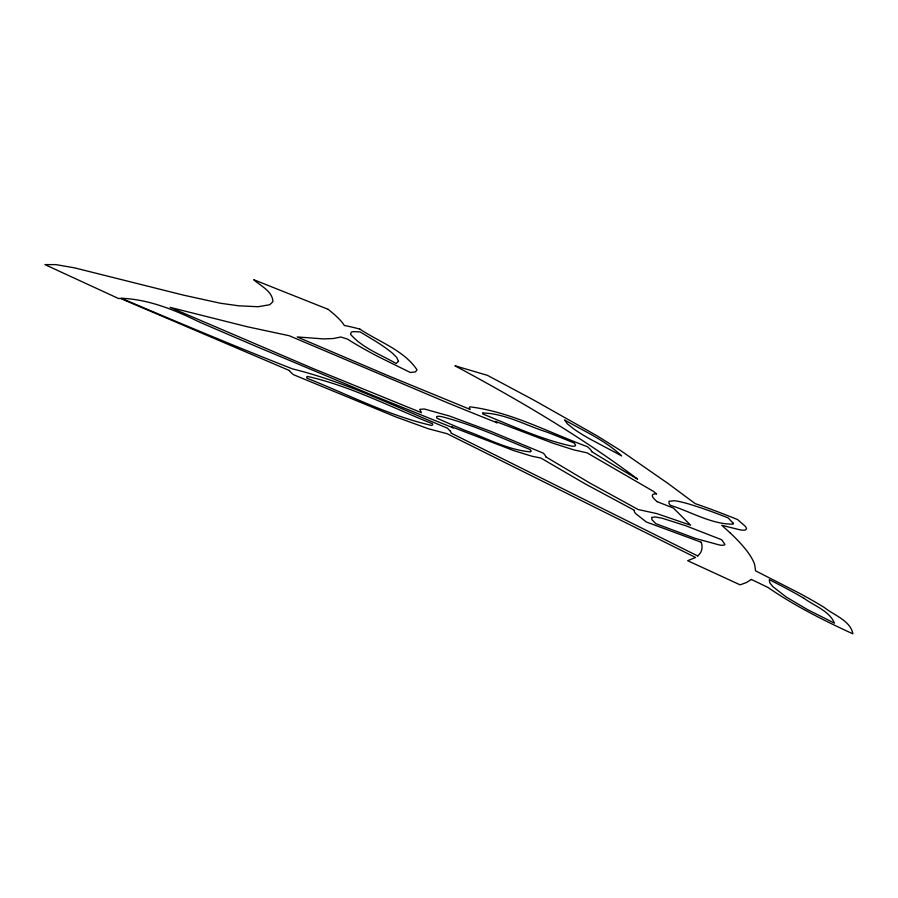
<?xml version="1.0" encoding="UTF-8"?>
<svg xmlns="http://www.w3.org/2000/svg" width="898" height="898" viewBox="0 0 898 898"><rect width="100%" height="100%" fill="white"/><g stroke="black" fill="none" stroke-linecap="round" stroke-linejoin="round"><path stroke-width="1.35" d="M751.278 579.446L746.519 582.51L740.12 584.856L687.688 560.7L695.557 557.478L447.103 433.712L428.346 428.75L395.49 416.795L293.635 374.758A78.912 8.116 24 0 1 289.381 370.515M701.203 542.235L646.336 521.996L635.896 513.802A100.194 10.305 24 0 1 634.504 510.367L585.35 483.977L540.899 458.047L532.076 456.251L514.06 450.717L451.851 426.887L453.299 427.919L372.648 395.311L258.444 347.369A1343.778 138.135 24 0 1 199.109 321.911C174.672 309.945 148.776 299.326 121.252 298.259C178.141 322.371 235.063 346.437 292.625 368.921C346.325 382.099 396.388 407.187 447.361 428.133L450.336 431.152M328.006 309.271L253.719 279.716C260.566 285.89 272.644 291.255 272.902 301.683L269.703 304.725L258.085 306.734L238.576 305.791L220.459 303.255L183.349 295.105L74.601 267.862L56.024 264.629L44.9 264.596L118.693 298.596L120.197 298.327L289.437 370.537M657.291 501.735L673.444 508.066L690.607 525.207L656.842 513.611L638.152 509.525L590.177 483.236L545.715 456.779M697.701 555.952L450.953 433.027A82.414 8.475 24 0 0 450.325 431.152M359.862 329.095C378.911 341.846 404.066 350.31 417.042 369.886L415.336 371.94L410.263 372.468L378.574 356.82A111.936 11.506 24 0 1 347.504 339.096L340.769 336.997L333.54 338.501L323.695 338.928L297.193 336.941L387.442 375.42L470.148 409.409L469.284 407.804L469.845 406.828C510.782 411.812 548.745 432.477 587.247 446.62A90.417 9.294 24 0 1 591.659 451.593M804.058 598.36C814.25 605.847 829.393 610.876 834.489 623.167L807.661 609.697L786.367 597.103L772.841 586.652L769.687 582.634L769.283 579.625L784.74 587.618A127.718 13.133 24 0 1 804.058 598.36M656.46 493.81L653.329 491.307L587.056 452.839L573.833 449.887L553.258 443.298L495.337 421.342L497.268 422.868A681.93 70.1 24 0 1 447.9 402.955L289.235 335.729L247.444 326.793L170.137 307.385L312.998 368.506L421.465 412.687L419.725 409.365L424.305 408.994L449.471 416.021L491.071 431.478L543.223 453.12A102.507 10.54 24 0 1 545.76 456.801M730.108 532.851L721.768 525.296L740.547 529.966A92.651 9.519 24 0 0 745.654 529.854L746.564 528.619L745.508 526.475L737.617 519.572A131.759 13.549 24 0 0 695.187 503.621L668.348 483.708L620.002 450.145L596.99 435.788L533.636 400.014L487.513 375.375L454.949 365.778C518.079 399.733 580.243 435.99 637.614 479.128A654.182 67.249 24 0 1 591.591 451.559M701.304 542.28A974.599 100.183 24 0 1 697.611 555.918M657.156 501.69A117.425 12.067 24 0 1 656.561 493.855M730.13 532.862A970.772 99.79 24 0 1 754.69 564.763L755.566 570.847L799.658 593.354A150.718 15.491 24 0 1 824.241 607.441C833.726 615.175 850.619 620.585 852.864 633.842C823.601 620.372 794.64 605.813 768.082 587.528A130.715 13.436 24 0 0 751.3 579.446M328.118 309.316A344.046 35.37 24 0 1 344.338 325.525A168.611 17.331 24 0 1 359.907 329.128M733.217 523.186L733.138 524.14C711.519 524.432 690.82 511.647 670.323 505.293L669.044 503.554L668.976 501.309L674.499 500.725A95.255 9.788 24 0 1 690.596 504.519L701.664 508.077A98.353 10.114 24 0 1 728.132 517.91L733.217 523.186M482.877 413.013L482.787 413.978C511.983 425.753 540.888 439.391 571.768 446.126A65.33 6.713 24 0 0 575.405 444.69L574.215 443.073A154.939 15.928 24 0 0 547.151 432.174C526.116 425.562 505.058 413.428 482.877 413.013M398.488 361.322L396.108 363.488C380.64 354.564 362.422 348.009 350.523 334.269L351.298 332.125L353.15 331.62L360.087 331.901L375.936 341.453A160.574 16.501 24 0 1 393.055 353.756L396.635 357.37L398.488 361.322M651.768 517.461L651.948 519.684L655.821 523.669L695.422 538.441L719.725 545.064A80.674 8.295 24 0 0 724.899 544.401L721.723 539.777L685.601 525.678L661.983 518.18L655.147 516.967L651.768 517.461M530.942 451.021L530.437 451.862C507.617 449.909 486.525 438.033 465.13 430.411A114.461 11.764 24 0 1 436.866 418.131L436.54 417.031A57.483 5.904 24 0 1 441.737 416.672C472.258 424.485 501.062 437.775 530.179 449.572L530.942 451.021M307.711 376.464L306.633 376.992L307.004 378.215C348.143 394.503 388.228 415.538 431.5 425.416L432.679 424.911L432.387 423.688C391.202 407.366 351.039 386.286 307.711 376.464M621.472 455.757L589.122 438.583A104.909 10.787 24 0 1 574.26 429.289L567.356 423.845L564.539 419.95C583.857 431.107 605.129 440.267 621.472 455.757"/></g></svg>
